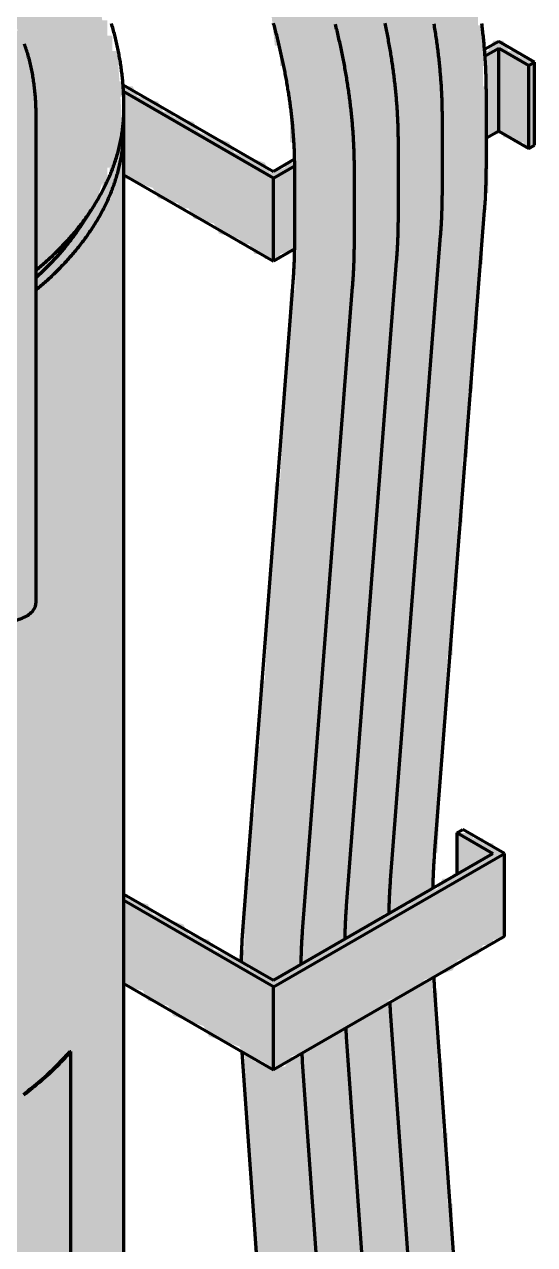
# Model space of a CAD drawing. Header units: millimetres. Extents: x 0 to 420, y 0 to 297.
# Drawn here: x 237.98 to 248.03, y 203.07 to 227.09 of the extents above; entities that cross this region are included whole.
import ezdxf

# ---------------------------------------------------------------- set-up
doc = ezdxf.new("R2010")
doc.units = ezdxf.units.MM
doc.layers.add('01-VISIBLE', color=7, linetype='CONTINUOUS', lineweight=70)
doc.layers.add('13-GRAFICA', color=30, linetype='CONTINUOUS', lineweight=18)

msp = doc.modelspace()

# ---------------------------------------------------------------- hatches: boundary and pattern name
at = {"layer": '13-GRAFICA', "true_color": 0xb21820}
h = msp.add_hatch(color=7, dxfattribs=at)
h.dxf.hatch_style = 1
h.paths.add_polyline_path([(222.2185, 228.7682), (222.2185, 233.9682), (222.1185, 233.9682), (222.1185, 234.6682), (222.0185, 234.6682), (222.0185, 234.9682), (221.8185, 235.0682), (221.7185, 235.4682), (221.4185, 235.6682), (221.4185, 235.8682), (221.2185, 235.9682), (221.2185, 236.1682), (220.9185, 236.3682), (220.8185, 236.7682), (220.6185, 236.8682), (220.6185, 237.0682), (220.5185, 237.0682), (220.5185, 237.2682), (220.4185, 237.2682), (220.4185, 237.6682), (220.3185, 237.6682), (220.3185, 237.9682), (220.4185, 237.9682), (220.5185, 238.3682), (220.6185, 238.3682), (220.8185, 238.6682), (221.2185, 238.6682), (221.2185, 238.7682), (222.0185, 238.6682), (222.0185, 238.5682), (222.2185, 238.5682), (222.2185, 238.4682), (222.5185, 238.4682), (222.5185, 238.3682), (222.7185, 238.3682), (222.7185, 238.2682), (222.9185, 238.2682), (222.9185, 238.1682), (223.1185, 238.1682), (223.1185, 238.0682), (223.7185, 237.8682), (223.8185, 237.6682), (224.2185, 237.5682), (224.3185, 237.3682), (224.9185, 237.1682), (225.0185, 236.9682), (225.6185, 236.7682), (225.7185, 236.5682), (226.1185, 236.4682), (226.2185, 236.2682), (226.8185, 236.0682), (226.9185, 235.8682), (227.1185, 235.8682), (227.1185, 235.7682), (227.5185, 235.6682), (227.6185, 235.4682), (228.2185, 235.2682), (228.3185, 235.0682), (228.7185, 234.9682), (228.8185, 234.7682), (229.4185, 234.5682), (229.5185, 234.3682), (229.7185, 234.3682), (229.7185, 234.2682), (230.1185, 234.1682), (230.2185, 233.9682), (230.8185, 233.7682), (230.9185, 233.5682), (231.3185, 233.4682), (231.4185, 233.2682), (231.6185, 233.2682), (231.7185, 233.0682), (232.1185, 232.9682), (232.3185, 232.6682), (232.5185, 232.6682), (232.6185, 232.4682), (232.8185, 232.4682), (233.0185, 232.1682), (233.2185, 232.1682), (233.4185, 231.8682), (233.6185, 231.8682), (234.0185, 231.3682), (234.2185, 231.3682), (234.8185, 230.6682), (235.0185, 230.6682), (235.0185, 230.5682), (235.8185, 229.8682), (235.8185, 229.6682), (236.4185, 229.1682), (236.4185, 228.9682), (236.8185, 228.6682), (236.8185, 228.4682), (237.0185, 228.3682), (237.0185, 228.1682), (237.2185, 228.0682), (237.2185, 227.8682), (237.3185, 227.8682), (237.3185, 227.7682), (237.5185, 227.6682), (237.5185, 227.4682), (237.7185, 227.3682), (237.7185, 227.1682), (237.8185, 227.1682), (237.8185, 226.9682), (237.9185, 226.9682), (237.9185, 226.7682), (238.0185, 226.7682), (238.1185, 225.7682), (238.2185, 225.7682), (238.2185, 215.5682), (237.9185, 215.3682), (237.9185, 213.1682), (237.5185, 213.0682), (237.4185, 212.8682), (237.0185, 212.7682), (237.0185, 212.6682), (236.7185, 212.5682), (236.7185, 212.4682), (236.4185, 212.4682), (236.4185, 215.0682), (236.6185, 215.1682), (236.6185, 215.3682), (236.7185, 215.3682), (236.8185, 215.6682), (236.9185, 215.6682), (236.9185, 225.9682), (236.8185, 225.9682), (236.8185, 226.2682), (236.7185, 226.2682), (236.5185, 226.8682), (236.4185, 226.8682), (236.3185, 227.1682), (236.0185, 227.3682), (236.0185, 227.5682), (235.9185, 227.5682), (235.8185, 227.8682), (235.5185, 228.0682), (235.5185, 228.2682), (235.1185, 228.5682), (235.1185, 228.7682), (235.0185, 228.7682), (233.9185, 229.9682), (233.7185, 229.9682), (233.2185, 230.5682), (233.0185, 230.5682), (232.7185, 230.9682), (232.5185, 230.9682), (232.3185, 231.2682), (232.1185, 231.2682), (231.9185, 231.5682), (231.7185, 231.5682), (231.6185, 231.7682), (231.4185, 231.7682), (231.4185, 231.8682), (231.1185, 231.9682), (231.0185, 232.1682), (230.8185, 232.1682), (230.8185, 232.2682), (230.6185, 232.2682), (230.5185, 232.4682), (230.1185, 232.5682), (230.0185, 232.7682), (229.4185, 232.9682), (229.3185, 233.1682), (228.7185, 233.3682), (228.6185, 233.5682), (228.4185, 233.5682), (228.4185, 233.6682), (228.2185, 233.6682), (228.1185, 233.8682), (227.5185, 234.0682), (227.4185, 234.2682), (226.8185, 234.4682), (226.7185, 234.6682), (226.1185, 234.8682), (226.0185, 235.0682), (225.8185, 235.0682), (225.8185, 235.1682), (225.6185, 235.1682), (225.5185, 235.3682), (224.9185, 235.5682), (224.8185, 235.7682), (224.2185, 235.9682), (224.1185, 236.1682), (223.5185, 236.3682), (223.4185, 236.5682), (223.0185, 236.6682), (222.9185, 236.8682), (222.7185, 236.8682), (222.7185, 236.9682), (222.5185, 236.9682), (222.5185, 237.0682), (221.9185, 237.2682), (221.9185, 237.1682), (222.1185, 237.0682), (222.1185, 236.8682), (222.4185, 236.6682), (222.4185, 236.4682), (222.6185, 236.3682), (222.6185, 236.1682), (222.9185, 235.9682), (222.9185, 235.7682), (223.0185, 235.7682), (223.0185, 235.5682), (223.1185, 235.5682), (223.1185, 235.3682), (223.2185, 235.3682), (223.2185, 235.0682), (223.3185, 235.0682), (223.3185, 234.6682), (223.4185, 234.6682), (223.4185, 229.7682), (223.3185, 229.7682), (222.7185, 229.0682), (222.5185, 229.0682), (222.3185, 228.7682)])
at = {"layer": '13-GRAFICA', "true_color": 0x202020}
h = msp.add_hatch(color=7, dxfattribs=at)
h.dxf.hatch_style = 1
h.paths.add_polyline_path([(232.1185, 232.9682), (231.9185, 232.9682), (231.9185, 233.0682), (231.6185, 233.1682), (231.6185, 233.2682), (231.7185, 233.2682), (231.7185, 233.5682), (231.6185, 233.5682), (231.6185, 233.7682), (231.5185, 233.7682), (231.5185, 233.9682), (231.4185, 233.9682), (231.4185, 234.8682), (231.3185, 234.8682), (231.3185, 234.9682), (231.5185, 234.9682), (231.7185, 235.2682), (231.9185, 235.2682), (231.9185, 234.0682), (232.0185, 234.0682), (232.2185, 234.9682), (232.5185, 235.1682), (232.5185, 235.3682), (232.8185, 235.5682), (232.8185, 235.7682), (232.9185, 235.7682), (233.2185, 236.1682), (233.8185, 236.3682), (233.9185, 236.5682), (234.3185, 236.6682), (234.4185, 236.8682), (235.0185, 237.0682), (235.1185, 237.2682), (235.3185, 237.2682), (235.3185, 237.3682), (235.5185, 237.3682), (235.5185, 237.4682), (235.7185, 237.4682), (235.7185, 237.5682), (235.8185, 237.5682), (235.8185, 237.4682), (236.1185, 237.4682), (236.1185, 237.5682), (236.4185, 237.7682), (236.4185, 237.9682), (236.7185, 238.0682), (236.7185, 238.1682), (238.4185, 238.2682), (238.4185, 238.1682), (238.8185, 238.1682), (238.8185, 238.0682), (239.3185, 238.0682), (239.3185, 237.9682), (239.5185, 237.9682), (239.5185, 237.8682), (239.7185, 237.8682), (239.7185, 237.7682), (239.9185, 237.7682), (239.9185, 237.6682), (240.1185, 237.6682), (240.1185, 237.5682), (240.3185, 237.5682), (240.3185, 237.4682), (240.9185, 237.2682), (240.9185, 237.1682), (241.2185, 237.0682), (241.5185, 236.6682), (241.7185, 236.6682), (242.1185, 236.1682), (242.3185, 236.1682), (242.3185, 236.0682), (243.2185, 235.2682), (243.2185, 235.0682), (243.8185, 234.5682), (243.8185, 234.3682), (244.1185, 234.1682), (244.1185, 233.9682), (244.3185, 233.8682), (244.3185, 233.6682), (244.5185, 233.5682), (244.5185, 233.3682), (244.6185, 233.3682), (244.7185, 233.0682), (244.9185, 232.9682), (244.9185, 232.7682), (245.0185, 232.7682), (245.2185, 232.1682), (245.4185, 232.0682), (245.4185, 231.8682), (245.5185, 231.8682), (245.5185, 231.6682), (245.6185, 231.6682), (245.6185, 231.4682), (245.7185, 231.4682), (245.7185, 231.2682), (245.8185, 231.2682), (245.8185, 230.9682), (245.9185, 230.9682), (246.0185, 230.4682), (246.1185, 230.4682), (246.1185, 230.2682), (246.2185, 230.2682), (246.3185, 229.6682), (246.4185, 229.6682), (246.4185, 229.4682), (246.5185, 229.4682), (246.6185, 228.6682), (246.7185, 228.6682), (246.7185, 228.1682), (246.8185, 228.1682), (246.8185, 227.7682), (246.9185, 227.7682), (246.9185, 227.0682), (247.0185, 227.0682), (247.0185, 225.8682), (247.1185, 225.8682), (247.1185, 223.7682), (247.0185, 223.7682), (247.0185, 222.3682), (246.9185, 222.3682), (246.9185, 221.0682), (246.8185, 221.0682), (246.8185, 219.8682), (246.7185, 219.8682), (246.7185, 218.5682), (246.6185, 218.5682), (246.6185, 217.2682), (246.5185, 217.2682), (246.5185, 215.9682), (246.4185, 215.9682), (246.4185, 214.6682), (246.3185, 214.6682), (246.1185, 210.7682), (246.0185, 210.7682), (246.0185, 210.0682), (245.9185, 210.0682), (245.9185, 209.9682), (245.7185, 209.9682), (245.6185, 209.7682), (245.4185, 209.7682), (245.4185, 209.6682), (245.0185, 209.5682), (244.9185, 209.3682), (244.3185, 209.1682), (244.2185, 208.9682), (243.6185, 208.7682), (243.5185, 208.5682), (243.1185, 208.4682), (243.0185, 208.2682), (242.4185, 208.4682), (242.4185, 208.5682), (242.2185, 208.6682), (242.2185, 208.8682), (242.3185, 208.8682), (242.3185, 210.2682), (242.4185, 210.2682), (242.4185, 211.5682), (242.5185, 211.5682), (242.5185, 212.8682), (242.6185, 212.8682), (242.6185, 214.1682), (242.7185, 214.1682), (242.9185, 218.0682), (243.0185, 218.0682), (243.2185, 221.8682), (243.3185, 221.8682), (243.3185, 224.7682), (243.2185, 224.7682), (243.2185, 225.8682), (243.1185, 225.8682), (243.1185, 226.2682), (243.0185, 226.2682), (243.0185, 226.6682), (242.9185, 226.6682), (242.8185, 227.5682), (242.7185, 227.5682), (242.7185, 227.7682), (242.6185, 227.7682), (242.6185, 228.0682), (242.5185, 228.0682), (242.5185, 228.3682), (242.4185, 228.3682), (242.3185, 228.8682), (242.2185, 228.8682), (242.2185, 229.0682), (242.1185, 229.0682), (242.1185, 229.3682), (242.0185, 229.3682), (242.0185, 229.5682), (241.8185, 229.6682), (241.8185, 229.8682), (241.7185, 229.8682), (241.7185, 230.0682), (241.6185, 230.0682), (241.6185, 230.2682), (241.5185, 230.2682), (241.3185, 230.8682), (241.1185, 230.9682), (241.1185, 231.1682), (240.9185, 231.2682), (240.9185, 231.4682), (240.7185, 231.5682), (240.7185, 231.7682), (240.4185, 231.9682), (240.4185, 232.1682), (240.2185, 232.2682), (240.2185, 232.4682), (239.2185, 233.3682), (239.2185, 233.5682), (238.9185, 233.6682), (238.6185, 234.0682), (238.4185, 234.0682), (238.1185, 234.4682), (237.9185, 234.4682), (237.9185, 234.5682), (237.6185, 234.6682), (237.5185, 234.8682), (237.3185, 234.8682), (237.3185, 234.9682), (237.1185, 234.9682), (237.1185, 235.0682), (236.9185, 235.0682), (236.9185, 235.1682), (236.7185, 235.1682), (236.7185, 235.2682), (236.5185, 235.2682), (236.5185, 235.3682), (235.7185, 235.4682), (235.7185, 235.1682), (235.6185, 235.1682), (235.6185, 234.8682), (235.5185, 234.8682), (235.4185, 233.2682), (235.1185, 233.1682), (235.1185, 233.0682), (234.5185, 233.0682), (234.5185, 232.5682), (234.3185, 232.5682), (234.3185, 232.4682), (234.0185, 232.3682), (234.0185, 232.2682), (233.6185, 232.2682), (233.6185, 232.3682), (232.6185, 232.4682), (232.5185, 232.6682), (232.3185, 232.6682)])
at = {"layer": '13-GRAFICA', "true_color": 0xb21820}
h = msp.add_hatch(color=7, dxfattribs=at)
h.dxf.hatch_style = 1
h.paths.add_polyline_path([(234.7185, 230.7682), (234.2185, 231.3682), (234.0185, 231.3682), (233.6185, 231.8682), (233.4185, 231.8682), (233.2185, 232.1682), (233.0185, 232.1682), (232.8185, 232.4682), (233.8185, 232.2682), (233.8185, 232.1682), (233.9185, 232.1682), (234.0185, 231.9682), (234.2185, 231.9682), (234.4185, 231.6682), (234.6185, 231.6682), (234.7185, 231.4682), (234.9185, 231.4682), (235.1185, 231.1682), (235.3185, 231.1682), (235.5185, 230.8682), (235.7185, 230.8682), (235.7185, 230.7682), (235.8185, 230.7682), (235.9185, 230.5682), (236.1185, 230.5682), (236.3185, 230.2682), (236.5185, 230.2682), (236.5185, 230.1682), (236.8185, 230.0682), (237.0185, 229.7682), (237.2185, 229.7682), (237.4185, 229.4682), (237.6185, 229.4682), (237.8185, 229.1682), (238.0185, 229.1682), (238.2185, 228.8682), (238.4185, 228.8682), (238.4185, 228.7682), (239.4185, 227.8682), (239.5185, 227.1682), (239.6185, 227.1682), (239.6185, 226.8682), (239.7185, 226.8682), (239.7185, 226.5682), (239.8185, 226.5682), (239.9185, 224.9682), (239.8185, 224.9682), (239.8185, 224.5682), (239.7185, 224.5682), (239.7185, 224.2682), (239.6185, 224.2682), (239.6185, 223.9682), (239.5185, 223.9682), (239.3185, 223.3682), (238.9185, 223.0682), (238.9185, 222.8682), (238.6185, 222.6682), (238.6185, 222.4682), (238.5185, 222.4682), (238.3185, 222.1682), (238.2185, 222.1682), (238.2185, 225.7682), (238.1185, 225.7682), (238.0185, 226.7682), (237.9185, 226.7682), (237.7185, 227.3682), (237.5185, 227.4682), (237.5185, 227.6682), (237.2185, 227.8682), (237.2185, 228.0682), (237.1185, 228.0682), (237.0185, 228.3682), (236.8185, 228.4682), (236.8185, 228.6682), (236.7185, 228.6682), (236.7185, 228.7682), (236.4185, 228.9682), (236.4185, 229.1682), (235.8185, 229.6682), (235.8185, 229.8682), (235.7185, 229.8682), (235.0185, 230.6682), (234.8185, 230.6682), (234.8185, 230.7682)])
h = msp.add_hatch(color=7, dxfattribs=at)
h.dxf.hatch_style = 1
h.paths.add_polyline_path([(247.2185, 226.7682), (247.4185, 226.7682), (247.5185, 226.5682), (247.7185, 226.5682), (247.7185, 226.4682), (248.0185, 226.3682), (248.0185, 224.6682), (247.8185, 224.6682), (247.8185, 224.7682), (247.6185, 224.7682), (247.6185, 224.8682), (247.4185, 224.8682), (247.4185, 224.9682), (247.1185, 224.8682), (247.0185, 226.5682), (247.1185, 226.5682)])
h = msp.add_hatch(color=7, dxfattribs=at)
h.dxf.hatch_style = 1
h.paths.add_polyline_path([(239.9185, 225.9682), (239.9185, 225.8682), (240.1185, 225.8682), (240.2185, 225.6682), (240.6185, 225.5682), (240.7185, 225.3682), (240.9185, 225.3682), (240.9185, 225.2682), (241.3185, 225.1682), (241.4185, 224.9682), (242.0185, 224.7682), (242.1185, 224.5682), (242.7185, 224.3682), (242.8185, 224.1682), (243.1185, 224.2682), (243.1185, 224.3682), (243.3185, 224.3682), (243.3185, 222.6682), (243.0185, 222.5682), (243.0185, 222.4682), (242.7185, 222.4682), (242.7185, 222.5682), (242.5185, 222.5682), (242.4185, 222.7682), (242.2185, 222.7682), (242.2185, 222.8682), (241.8185, 222.9682), (241.7185, 223.1682), (241.3185, 223.2682), (241.2185, 223.4682), (241.0185, 223.4682), (241.0185, 223.5682), (240.6185, 223.6682), (240.5185, 223.8682), (239.9185, 224.0682), (239.9185, 225.6682), (239.8185, 225.6682), (239.8185, 225.9682)])
h = msp.add_hatch(color=7, dxfattribs=at)
h.dxf.hatch_style = 1
h.paths.add_polyline_path([(238.9185, 223.0682), (239.3185, 223.3682), (239.3185, 223.5682), (239.4185, 223.5682), (239.4185, 223.7682), (239.5185, 223.7682), (239.5185, 223.9682), (239.6185, 223.9682), (239.7185, 224.5682), (239.8185, 224.5682), (239.8185, 224.9682), (239.9185, 224.9682), (239.9185, 187.7682), (239.8185, 187.7682), (239.8185, 187.4682), (239.7185, 187.4682), (239.5185, 186.5682), (239.2185, 186.3682), (239.1185, 186.7682), (238.9185, 186.8682), (238.9185, 187.0682), (238.9185, 198.0682), (238.9185, 206.8682), (238.9185, 222.8682)])
h = msp.add_hatch(color=7, dxfattribs=at)
h.dxf.hatch_style = 1
h.paths.add_polyline_path([(232.1185, 219.6682), (232.1185, 219.7682), (233.0185, 219.7682), (233.0185, 219.8682), (234.2185, 220.0682), (234.2185, 220.1682), (234.5185, 220.1682), (234.5185, 220.2682), (234.9185, 220.2682), (234.9185, 220.3682), (235.2185, 220.3682), (235.2185, 220.4682), (235.4185, 220.4682), (235.4185, 220.5682), (235.7185, 220.5682), (235.7185, 220.6682), (235.9185, 220.6682), (235.9185, 220.7682), (236.1185, 220.7682), (236.1185, 220.8682), (236.6185, 220.9682), (236.6185, 221.0682), (236.9185, 221.1682), (236.9185, 215.6682), (236.8185, 215.6682), (236.8185, 215.4682), (236.6185, 215.3682), (236.6185, 215.1682), (236.4185, 215.0682), (236.4185, 212.4682), (236.7185, 212.4682), (236.7185, 212.5682), (236.9185, 212.5682), (237.0185, 212.7682), (237.4185, 212.8682), (237.5185, 213.0682), (237.9185, 213.1682), (237.9185, 215.3682), (238.2185, 215.5682), (238.2185, 222.1682), (238.6185, 222.4682), (238.6185, 222.6682), (238.9185, 222.8682), (238.9185, 206.8682), (238.8185, 206.8682), (238.5185, 206.4682), (238.3185, 206.4682), (237.8185, 205.8682), (237.6185, 205.8682), (237.5185, 205.6682), (237.3185, 205.6682), (237.3185, 205.5682), (236.7185, 205.3682), (236.6185, 205.1682), (236.4185, 205.1682), (236.4185, 205.0682), (236.2185, 205.0682), (236.2185, 204.9682), (236.0185, 204.9682), (236.0185, 204.8682), (235.7185, 204.8682), (235.7185, 204.7682), (235.4185, 204.7682), (235.4185, 204.6682), (235.1185, 204.6682), (235.1185, 204.5682), (234.8185, 204.5682), (234.8185, 204.4682), (234.5185, 204.4682), (234.5185, 204.3682), (234.2185, 204.3682), (234.2185, 204.2682), (233.9185, 204.2682), (233.9185, 204.1682), (232.6185, 204.0682), (232.6185, 203.9682), (232.0185, 203.9682), (232.0185, 203.8682), (231.2185, 203.8682), (231.2185, 219.6322)])
h = msp.add_hatch(color=7, dxfattribs=at)
h.dxf.hatch_style = 1
h.paths.add_polyline_path([(240.0185, 209.8682), (240.4185, 209.7682), (240.5185, 209.5682), (241.1185, 209.3682), (241.2185, 209.1682), (241.6185, 209.0682), (241.7185, 208.8682), (242.3185, 208.6682), (242.4185, 208.4682), (243.0185, 208.2682), (243.1185, 208.4682), (243.5185, 208.5682), (243.6185, 208.7682), (244.2185, 208.9682), (244.3185, 209.1682), (244.9185, 209.3682), (245.0185, 209.5682), (245.2185, 209.5682), (245.2185, 209.6682), (245.6185, 209.7682), (245.7185, 209.9682), (246.1185, 210.0682), (246.2185, 210.2682), (246.4185, 210.2682), (246.4185, 210.3682), (246.5185, 210.3682), (246.5185, 211.1682), (246.8185, 211.1682), (246.8185, 211.0682), (247.0185, 211.0682), (247.0185, 210.9682), (247.2185, 210.9682), (247.2185, 210.8682), (247.4185, 210.7682), (247.4185, 209.0682), (247.2185, 209.0682), (247.2185, 208.9682), (247.0185, 208.9682), (246.9185, 208.7682), (246.5185, 208.6682), (246.4185, 208.4682), (245.8185, 208.2682), (245.7185, 208.0682), (245.1185, 207.8682), (245.0185, 207.6682), (244.4185, 207.4682), (244.3185, 207.2682), (243.9185, 207.1682), (243.8185, 206.9682), (243.2185, 206.7682), (243.2185, 206.6682), (242.9185, 206.5682), (242.9185, 206.4682), (242.8185, 206.4682), (242.7185, 206.6682), (242.3185, 206.7682), (242.2185, 206.9682), (241.6185, 207.1682), (241.5185, 207.3682), (240.9185, 207.5682), (240.8185, 207.7682), (240.4185, 207.8682), (240.3185, 208.0682), (239.9185, 208.1682), (239.9185, 209.9682), (240.0185, 209.9682)])
at = {"layer": '13-GRAFICA', "true_color": 0x202020}
h = msp.add_hatch(color=7, dxfattribs=at)
h.dxf.hatch_style = 1
h.paths.add_polyline_path([(239.9185, 190.9682), (240.0185, 190.9682), (240.1185, 190.7682), (240.7185, 190.5682), (240.8185, 190.3682), (241.4185, 190.1682), (241.5185, 189.9682), (241.9185, 189.8682), (242.0185, 189.6682), (242.3185, 189.6682), (242.3185, 189.5682), (242.5185, 189.5682), (242.5185, 189.4682), (242.7185, 189.4682), (242.7185, 189.3682), (242.9185, 189.3682), (242.9185, 189.2682), (243.2185, 189.2682), (243.2185, 190.0682), (243.3185, 190.0682), (243.3185, 192.9682), (243.2185, 192.9682), (243.2185, 194.3682), (243.1185, 194.3682), (243.1185, 195.7682), (243.0185, 195.7682), (243.0185, 197.1682), (242.9185, 197.1682), (242.9185, 198.5682), (242.8185, 198.5682), (242.8185, 199.9682), (242.7185, 199.9682), (242.7185, 201.3682), (242.6185, 201.3682), (242.6185, 202.7682), (242.5185, 202.7682), (242.3185, 206.7682), (242.5185, 206.7682), (242.5185, 206.6682), (242.7185, 206.6682), (242.7185, 206.5682), (242.9185, 206.4682), (242.9185, 206.5682), (243.1185, 206.5682), (243.2185, 206.7682), (243.4185, 206.7682), (243.4185, 206.8682), (243.8185, 206.9682), (243.9185, 207.1682), (244.3185, 207.2682), (244.4185, 207.4682), (245.0185, 207.6682), (245.1185, 207.8682), (245.3185, 207.8682), (245.3185, 207.9682), (245.7185, 208.0682), (245.8185, 208.2682), (246.0185, 208.2682), (246.0185, 208.0682), (246.1185, 208.0682), (246.1185, 206.6682), (246.2185, 206.6682), (246.2185, 205.2682), (246.3185, 205.2682), (246.3185, 203.8682), (246.4185, 203.8682), (246.4185, 202.4682), (246.5185, 202.4682), (246.5185, 201.0682), (246.6185, 201.0682), (246.6185, 199.6682), (246.7185, 199.6682), (246.7185, 198.2682), (246.8185, 198.2682), (246.8185, 196.8682), (246.9185, 196.8682), (246.9185, 195.4682), (247.0185, 195.4682), (247.0185, 193.9682), (247.1185, 193.9682), (247.0185, 190.7682), (246.9185, 190.7682), (246.9185, 190.4682), (246.8185, 190.4682), (246.6185, 189.5682), (246.3185, 189.3682), (246.3185, 189.1682), (246.0185, 188.9682), (245.9185, 188.6682), (245.7185, 188.6682), (245.6185, 188.4682), (245.0185, 188.2682), (244.9185, 188.0682), (244.5185, 187.9682), (244.4185, 187.7682), (243.8185, 187.5682), (243.7185, 187.3682), (243.1185, 187.1682), (243.0185, 186.9682), (242.6185, 186.8682), (242.5185, 186.6682), (241.5185, 186.5682), (241.5185, 186.4682), (240.9185, 186.4682), (240.9185, 186.5682), (239.9185, 186.6682)])
at = {"layer": '13-GRAFICA', "true_color": 0xffffff}
h = msp.add_hatch(color=7, dxfattribs=at)
h.dxf.hatch_style = 1
h.paths.add_polyline_path([(226.4185, 195.4682), (226.4185, 195.5682), (226.1185, 195.5682), (226.1185, 195.6682), (225.7185, 195.6682), (225.7185, 195.7682), (225.0185, 195.8682), (225.0185, 195.9682), (224.8185, 195.9682), (224.8185, 196.0682), (224.6185, 196.0682), (224.6185, 196.1682), (224.3185, 196.1682), (224.3185, 196.2682), (224.1185, 196.2682), (224.1185, 196.3682), (223.9185, 196.3682), (223.9185, 196.4682), (223.7185, 196.4682), (223.7185, 196.5682), (223.1185, 196.7682), (223.1185, 196.8682), (222.8185, 196.9682), (222.6185, 197.2682), (222.4185, 197.2682), (222.2185, 197.5682), (222.0185, 197.5682), (222.0185, 197.6682), (221.6185, 197.9682), (221.6185, 198.1682), (221.4185, 198.2682), (221.4185, 206.9682), (221.8185, 206.6682), (221.8185, 206.4682), (222.0185, 206.4682), (222.2185, 206.1682), (222.4185, 206.1682), (222.6185, 205.8682), (222.8185, 205.8682), (222.8185, 205.7682), (222.9185, 205.7682), (223.0185, 205.5682), (223.2185, 205.5682), (223.3185, 205.3682), (223.6185, 205.3682), (223.6185, 205.2682), (223.8185, 205.2682), (223.8185, 205.1682), (224.0185, 205.1682), (224.0185, 205.0682), (224.2185, 205.0682), (224.2185, 204.9682), (224.4185, 204.9682), (224.4185, 204.8682), (224.7185, 204.8682), (224.7185, 204.7682), (224.9185, 204.7682), (224.9185, 204.6682), (225.1185, 204.6682), (225.1185, 204.5682), (225.9185, 204.4682), (225.9185, 204.3682), (226.6185, 204.2682), (226.6185, 204.1682), (227.0185, 204.1682), (227.0185, 204.0682), (228.5185, 203.9682), (228.5185, 203.8682), (229.4185, 203.8682), (229.4185, 203.7682), (229.6185, 203.7682), (229.6185, 203.8682), (232.0185, 203.8682), (232.0185, 203.9682), (232.6185, 203.9682), (232.6185, 204.0682), (233.9185, 204.1682), (233.9185, 204.2682), (234.2185, 204.2682), (234.2185, 204.3682), (234.5185, 204.3682), (234.5185, 204.4682), (234.8185, 204.4682), (234.8185, 204.5682), (235.1185, 204.5682), (235.1185, 204.6682), (235.4185, 204.6682), (235.4185, 204.7682), (235.7185, 204.7682), (235.7185, 204.8682), (236.0185, 204.8682), (236.0185, 204.9682), (236.6185, 205.1682), (236.7185, 205.3682), (236.9185, 205.3682), (236.9185, 205.4682), (237.5185, 205.6682), (237.6185, 205.8682), (237.8185, 205.8682), (238.3185, 206.4682), (238.5185, 206.4682), (238.5185, 206.5682), (238.9185, 206.8682), (238.9185, 198.0682), (238.8185, 198.0682), (238.8185, 197.9682), (238.6185, 197.9682), (238.6185, 197.8682), (238.5185, 197.8682), (238.1185, 197.3682), (237.9185, 197.3682), (237.6185, 196.9682), (237.4185, 196.9682), (237.4185, 196.8682), (237.2185, 196.8682), (237.2185, 196.7682), (236.6185, 196.5682), (236.5185, 196.3682), (236.3185, 196.3682), (236.3185, 196.2682), (236.1185, 196.2682), (236.1185, 196.1682), (235.9185, 196.1682), (235.9185, 196.0682), (235.6185, 196.0682), (235.6185, 195.9682), (234.7185, 195.7682), (234.7185, 195.6682), (234.0185, 195.5682), (234.0185, 195.4682), (232.9185, 195.3682), (232.9185, 195.2682), (232.3185, 195.2682), (232.3185, 195.1682), (231.6185, 195.1682), (231.6185, 195.0682), (229.0185, 195.0682), (229.0185, 195.1682), (227.2185, 195.2682), (227.2185, 195.3682), (226.8185, 195.3682), (226.8185, 195.4682)])

# ---------------------------------------------------------------- linework, layer by layer
at = {"layer": '01-VISIBLE'}
for p, q in [((247.3259, 226.7536), (247.0476, 226.5929)), ((247.0572, 226.4678), (247.3259, 226.6229)), ((248.033, 226.3453), (247.3259, 226.7536)), ((247.3259, 226.6229), (247.9198, 226.28)), ((247.3259, 224.9899), (247.3259, 226.6229)), ((247.9198, 226.28), (248.033, 226.3453)), ((248.033, 224.7123), (248.033, 226.3453)), ((247.9198, 224.647), (247.9198, 226.28)), ((239.9282, 225.9011), (242.8888, 224.1918)), ((242.8888, 224.0612), (239.9374, 225.7652)), ((247.0825, 224.3249), (247.0825, 225.7656)), ((238.2099, 225.2766), (238.2099, 215.6982)), ((246.2163, 223.8248), (246.2163, 225.2655)), ((239.9462, 188.319), (239.9462, 225.0614)), ((247.3259, 224.9899), (247.0825, 224.8494)), ((247.3259, 224.9899), (247.9198, 224.647)), ((245.3501, 223.3247), (245.3501, 224.7654)), ((247.9198, 224.647), (248.033, 224.7123)), ((243.3072, 224.4334), (242.8888, 224.1918)), ((239.9462, 224.1271), (242.8888, 222.4282)), ((242.8888, 224.0612), (243.3088, 224.3037)), ((243.3089, 222.8246), (243.3089, 224.2653)), ((244.4839, 222.8246), (244.4839, 224.2653)), ((242.8888, 222.4282), (242.8888, 224.0612)), ((239.0943, 223.1197), (239.3165, 223.459)), ((246.0631, 210.74), (247.0484, 223.4252)), ((245.1969, 210.2399), (246.1822, 222.9251)), ((243.3078, 222.6701), (242.8888, 222.4282)), ((244.3307, 209.7398), (245.316, 222.425)), ((242.293, 209.3307), (243.2783, 222.0159)), ((243.4645, 209.2397), (244.4498, 221.9249)), ((246.5056, 211.1748), (246.6188, 211.2401)), ((246.5056, 211.1748), (247.2127, 210.7666)), ((246.5056, 210.3583), (246.5056, 211.1748)), ((247.439, 210.7666), (246.6188, 211.2401)), ((242.8888, 208.1395), (247.439, 210.7666)), ((242.8888, 208.2701), (247.2127, 210.7666)), ((247.439, 209.1336), (247.439, 210.7666)), ((239.9462, 209.969), (242.8888, 208.2701)), ((242.8888, 208.1395), (239.9462, 209.8384)), ((247.439, 209.1336), (242.8888, 206.5065)), ((239.9462, 208.2054), (242.8888, 206.5065)), ((242.8888, 206.5065), (242.8888, 208.1395)), ((247.0487, 194.3367), (246.0634, 208.1597)), ((246.1825, 193.8366), (245.1972, 207.6596)), ((245.3162, 193.3365), (244.331, 207.1595)), ((238.8835, 206.8702), (238.8969, 206.8663)), ((238.8969, 198.1291), (238.8969, 206.8663)), ((244.45, 192.8364), (243.4648, 206.6594)), ((243.278, 192.7528), (242.2927, 206.5758))]:
    msp.add_line(p, q, dxfattribs=at)
for points in [[(239.9462, 225.4492), (239.9461, 225.4793), (239.9459, 225.5094), (239.9455, 225.5394), (239.9449, 225.5695), (239.9442, 225.5996), (239.9433, 225.6296), (239.9423, 225.6597), (239.9411, 225.6897), (239.9398, 225.7198), (239.9382, 225.7498), (239.9366, 225.7798), (239.9347, 225.8098), (239.9327, 225.8398), (239.9306, 225.8698), (239.9283, 225.8998), (239.9258, 225.9298), (239.9231, 225.9597), (239.9204, 225.9897), (239.9174, 226.0196), (239.9143, 226.0495), (239.911, 226.0794), (239.9076, 226.1093), (239.904, 226.1391), (239.9003, 226.169), (239.8964, 226.1988), (239.8923, 226.2286), (239.8881, 226.2584), (239.8837, 226.2881), (239.8792, 226.3178), (239.8745, 226.3475), (239.8697, 226.3772), (239.8647, 226.4069), (239.8595, 226.4365), (239.8542, 226.4661), (239.8487, 226.4957), (239.8431, 226.5252), (239.8374, 226.5547), (239.8314, 226.5842), (239.8254, 226.6137), (239.8191, 226.6431), (239.8128, 226.6725), (239.8062, 226.7018), (239.7996, 226.7311), (239.7927, 226.7604), (239.7857, 226.7897), (239.7786, 226.8189), (239.7713, 226.8481), (239.7639, 226.8772), (239.7563, 226.9063), (239.7486, 226.9354), (239.7407, 226.9644), (239.7327, 226.9934), (239.7245, 227.0223), (239.7162, 227.0512), (239.7077, 227.0801), (239.6991, 227.1089)], [(243.3089, 224.2653), (243.3089, 224.2954), (243.3087, 224.3254), (243.3084, 224.3555), (243.308, 224.3855), (243.3075, 224.4155), (243.3069, 224.4456), (243.3062, 224.4756), (243.3054, 224.5057), (243.3045, 224.5357), (243.3035, 224.5657), (243.3024, 224.5958), (243.3012, 224.6258), (243.2998, 224.6558), (243.2984, 224.6858), (243.2969, 224.7159), (243.2953, 224.7459), (243.2936, 224.7759), (243.2917, 224.8059), (243.2898, 224.8358), (243.2878, 224.8658), (243.2857, 224.8958), (243.2835, 224.9258), (243.2812, 224.9557), (243.2788, 224.9857), (243.2763, 225.0156), (243.2737, 225.0456), (243.2711, 225.0755), (243.2683, 225.1054), (243.2655, 225.1354), (243.2625, 225.1653), (243.2595, 225.1952), (243.2564, 225.2251), (243.2532, 225.2549), (243.2499, 225.2848), (243.2465, 225.3147), (243.243, 225.3445), (243.2394, 225.3743), (243.2358, 225.4042), (243.2321, 225.434), (243.2282, 225.4638), (243.2243, 225.4936), (243.2204, 225.5234), (243.2163, 225.5532), (243.2121, 225.5829), (243.2079, 225.6127), (243.2036, 225.6424), (243.1992, 225.6721), (243.1947, 225.7019), (243.1902, 225.7316), (243.1855, 225.7613), (243.1808, 225.7909), (243.176, 225.8206), (243.1711, 225.8502), (243.1662, 225.8799), (243.1611, 225.9095), (243.156, 225.9391), (243.1508, 225.9687), (243.1456, 225.9983), (243.1402, 226.0279), (243.1348, 226.0574), (243.1293, 226.087), (243.1237, 226.1165), (243.1181, 226.146), (243.1124, 226.1755), (243.1066, 226.205), (243.1007, 226.2345), (243.0948, 226.2639), (243.0887, 226.2934), (243.0827, 226.3228), (243.0765, 226.3522), (243.0703, 226.3816), (243.0639, 226.411), (243.0576, 226.4404), (243.0511, 226.4697), (243.0446, 226.4991), (243.038, 226.5284), (243.0314, 226.5577), (243.0246, 226.587), (243.0178, 226.6162), (243.0109, 226.6455), (243.004, 226.6747), (242.997, 226.704), (242.9899, 226.7332), (242.9828, 226.7624), (242.9756, 226.7915), (242.9683, 226.8207), (242.9609, 226.8498), (242.9535, 226.8789), (242.946, 226.908), (242.9385, 226.9371), (242.9309, 226.9662), (242.9232, 226.9953), (242.9154, 227.0243), (242.9076, 227.0533), (242.8997, 227.0823), (242.8918, 227.1113)], [(244.4839, 224.2653), (244.4839, 224.2982), (244.4837, 224.331), (244.4834, 224.3639), (244.483, 224.3968), (244.4825, 224.4296), (244.4818, 224.4625), (244.4811, 224.4954), (244.4803, 224.5282), (244.4793, 224.5611), (244.4782, 224.5939), (244.4771, 224.6268), (244.4758, 224.6596), (244.4744, 224.6925), (244.4729, 224.7253), (244.4713, 224.7581), (244.4696, 224.791), (244.4677, 224.8238), (244.4658, 224.8566), (244.4638, 224.8894), (244.4617, 224.9222), (244.4594, 224.955), (244.4571, 224.9878), (244.4547, 225.0206), (244.4521, 225.0533), (244.4495, 225.0861), (244.4468, 225.1189), (244.444, 225.1516), (244.441, 225.1844), (244.438, 225.2171), (244.4349, 225.2498), (244.4316, 225.2825), (244.4283, 225.3152), (244.4249, 225.3479), (244.4214, 225.3806), (244.4178, 225.4133), (244.4141, 225.4459), (244.4103, 225.4786), (244.4064, 225.5112), (244.4025, 225.5438), (244.3984, 225.5765), (244.3942, 225.6091), (244.39, 225.6417), (244.3856, 225.6742), (244.3812, 225.7068), (244.3767, 225.7394), (244.3721, 225.7719), (244.3674, 225.8045), (244.3626, 225.837), (244.3577, 225.8695), (244.3528, 225.902), (244.3477, 225.9345), (244.3426, 225.9669), (244.3374, 225.9994), (244.3321, 226.0318), (244.3267, 226.0642), (244.3212, 226.0966), (244.3156, 226.129), (244.31, 226.1614), (244.3042, 226.1938), (244.2984, 226.2261), (244.2925, 226.2585), (244.2866, 226.2908), (244.2805, 226.3231), (244.2743, 226.3554), (244.2681, 226.3877), (244.2618, 226.4199), (244.2554, 226.4522), (244.249, 226.4844), (244.2424, 226.5166), (244.2358, 226.5488), (244.2291, 226.581), (244.2223, 226.6131), (244.2154, 226.6453), (244.2085, 226.6774), (244.2015, 226.7095), (244.1944, 226.7416), (244.1872, 226.7737), (244.1799, 226.8058), (244.1726, 226.8378), (244.1652, 226.8698), (244.1577, 226.9018), (244.1502, 226.9338), (244.1425, 226.9658), (244.1348, 226.9978), (244.127, 227.0297), (244.1192, 227.0616), (244.1112, 227.0935)], [(245.3501, 224.7654), (245.3501, 224.7983), (245.3499, 224.8311), (245.3496, 224.864), (245.3492, 224.8969), (245.3487, 224.9297), (245.3481, 224.9626), (245.3473, 224.9955), (245.3465, 225.0283), (245.3455, 225.0612), (245.3444, 225.094), (245.3433, 225.1269), (245.342, 225.1597), (245.3406, 225.1926), (245.3391, 225.2254), (245.3375, 225.2582), (245.3358, 225.2911), (245.334, 225.3239), (245.332, 225.3567), (245.33, 225.3895), (245.3279, 225.4223), (245.3256, 225.4551), (245.3233, 225.4879), (245.3209, 225.5207), (245.3184, 225.5534), (245.3157, 225.5862), (245.313, 225.619), (245.3102, 225.6517), (245.3072, 225.6845), (245.3042, 225.7172), (245.3011, 225.7499), (245.2979, 225.7826), (245.2945, 225.8153), (245.2911, 225.848), (245.2876, 225.8807), (245.284, 225.9134), (245.2803, 225.946), (245.2765, 225.9787), (245.2726, 226.0113), (245.2687, 226.0439), (245.2646, 226.0766), (245.2604, 226.1092), (245.2562, 226.1418), (245.2519, 226.1743), (245.2474, 226.2069), (245.2429, 226.2395), (245.2383, 226.272), (245.2336, 226.3046), (245.2288, 226.3371), (245.2239, 226.3696), (245.219, 226.4021), (245.2139, 226.4346), (245.2088, 226.467), (245.2036, 226.4995), (245.1983, 226.5319), (245.1929, 226.5643), (245.1874, 226.5967), (245.1818, 226.6291), (245.1762, 226.6615), (245.1704, 226.6939), (245.1646, 226.7262), (245.1587, 226.7586), (245.1528, 226.7909), (245.1467, 226.8232), (245.1406, 226.8555), (245.1343, 226.8878), (245.128, 226.92), (245.1216, 226.9523), (245.1152, 226.9845), (245.1086, 227.0167), (245.102, 227.0489), (245.0953, 227.0811), (245.0885, 227.1133)], [(246.2163, 225.2655), (246.2163, 225.2984), (246.2161, 225.3313), (246.2158, 225.3641), (246.2154, 225.397), (246.2149, 225.4299), (246.2143, 225.4627), (246.2135, 225.4956), (246.2127, 225.5284), (246.2117, 225.5613), (246.2106, 225.5941), (246.2095, 225.627), (246.2082, 225.6598), (246.2068, 225.6927), (246.2053, 225.7255), (246.2037, 225.7583), (246.202, 225.7912), (246.2002, 225.824), (246.1982, 225.8568), (246.1962, 225.8896), (246.1941, 225.9224), (246.1919, 225.9552), (246.1895, 225.988), (246.1871, 226.0208), (246.1846, 226.0536), (246.1819, 226.0863), (246.1792, 226.1191), (246.1764, 226.1518), (246.1734, 226.1846), (246.1704, 226.2173), (246.1673, 226.25), (246.1641, 226.2827), (246.1607, 226.3154), (246.1573, 226.3481), (246.1538, 226.3808), (246.1502, 226.4135), (246.1465, 226.4461), (246.1427, 226.4788), (246.1389, 226.5114), (246.1349, 226.5441), (246.1308, 226.5767), (246.1267, 226.6093), (246.1224, 226.6419), (246.1181, 226.6745), (246.1136, 226.707), (246.1091, 226.7396), (246.1045, 226.7721), (246.0998, 226.8047), (246.095, 226.8372), (246.0901, 226.8697), (246.0852, 226.9022), (246.0801, 226.9347), (246.075, 226.9671), (246.0698, 226.9996), (246.0645, 227.032), (246.0591, 227.0644), (246.0536, 227.0969)], [(247.0825, 225.7656), (247.0825, 225.7985), (247.0823, 225.8314), (247.082, 225.8642), (247.0816, 225.8971), (247.0811, 225.93), (247.0805, 225.9628), (247.0797, 225.9957), (247.0789, 226.0285), (247.0779, 226.0614), (247.0769, 226.0943), (247.0757, 226.1271), (247.0744, 226.1599), (247.073, 226.1928), (247.0715, 226.2256), (247.0699, 226.2585), (247.0682, 226.2913), (247.0664, 226.3241), (247.0644, 226.3569), (247.0624, 226.3897), (247.0603, 226.4225), (247.0581, 226.4553), (247.0557, 226.4881), (247.0533, 226.5209), (247.0508, 226.5537), (247.0481, 226.5864), (247.0454, 226.6192), (247.0426, 226.6519), (247.0396, 226.6847), (247.0366, 226.7174), (247.0335, 226.7501), (247.0303, 226.7828), (247.027, 226.8155), (247.0235, 226.8482), (247.02, 226.8809), (247.0164, 226.9136), (247.0127, 226.9462), (247.0089, 226.9789), (247.0051, 227.0115), (247.0011, 227.0442), (246.997, 227.0768), (246.9929, 227.1094)], [(237.98, 226.7089), (237.9901, 226.6803), (238, 226.6516), (238.0097, 226.6228), (238.019, 226.5939), (238.0282, 226.5649), (238.0371, 226.5359), (238.0457, 226.5067), (238.0541, 226.4776), (238.0623, 226.4483), (238.0702, 226.419), (238.0778, 226.3896), (238.0853, 226.3601), (238.0925, 226.3306), (238.0994, 226.3011), (238.1061, 226.2714), (238.1126, 226.2418), (238.1189, 226.2121), (238.1249, 226.1823), (238.1308, 226.1525), (238.1363, 226.1226), (238.1417, 226.0927), (238.1469, 226.0628), (238.1518, 226.0328), (238.1565, 226.0028), (238.161, 225.9728), (238.1653, 225.9427), (238.1694, 225.9126), (238.1733, 225.8825), (238.1769, 225.8524), (238.1804, 225.8222), (238.1837, 225.792), (238.1867, 225.7618), (238.1896, 225.7315), (238.1923, 225.7013), (238.1947, 225.671), (238.197, 225.6407), (238.1991, 225.6104), (238.201, 225.5801), (238.2027, 225.5498), (238.2042, 225.5194), (238.2056, 225.4891), (238.2067, 225.4588), (238.2077, 225.4284), (238.2085, 225.398), (238.2091, 225.3677), (238.2095, 225.3373), (238.2098, 225.3069), (238.2099, 225.2766)], [(239.3165, 223.459), (239.333, 223.4844), (239.3493, 223.5098), (239.3654, 223.5354), (239.3814, 223.5611), (239.3972, 223.5869), (239.4128, 223.6128), (239.4282, 223.6389), (239.4435, 223.665), (239.4585, 223.6912), (239.4734, 223.7176), (239.4881, 223.744), (239.5026, 223.7706), (239.5169, 223.7972), (239.531, 223.824), (239.5449, 223.8508), (239.5586, 223.8778), (239.5721, 223.9049), (239.5854, 223.932), (239.5985, 223.9593), (239.6114, 223.9867), (239.6241, 224.0141), (239.6365, 224.0417), (239.6488, 224.0694), (239.6608, 224.0971), (239.6726, 224.125), (239.6842, 224.1529), (239.6955, 224.181), (239.7067, 224.2091), (239.7176, 224.2373), (239.7282, 224.2656), (239.7387, 224.294), (239.7489, 224.3225), (239.7589, 224.351), (239.7686, 224.3797), (239.7781, 224.4084), (239.7873, 224.4372), (239.7964, 224.4661), (239.8051, 224.495), (239.8136, 224.524), (239.8219, 224.5531), (239.8299, 224.5823), (239.8377, 224.6115), (239.8452, 224.6408), (239.8524, 224.6702), (239.8594, 224.6997), (239.8661, 224.7291), (239.8726, 224.7587), (239.8788, 224.7883), (239.8847, 224.818), (239.8904, 224.8477), (239.8958, 224.8774), (239.9009, 224.9072), (239.9058, 224.9371), (239.9104, 224.967), (239.9147, 224.9969), (239.9187, 225.0269), (239.9225, 225.0569), (239.926, 225.087), (239.9292, 225.1171), (239.9322, 225.1472), (239.9348, 225.1773), (239.9372, 225.2074), (239.9393, 225.2376), (239.9412, 225.2678), (239.9427, 225.298), (239.944, 225.3283), (239.9449, 225.3585), (239.9457, 225.3887), (239.9461, 225.419), (239.9462, 225.4492)], [(239.9462, 225.0614), (239.9461, 225.0937), (239.9456, 225.1261), (239.9448, 225.1584), (239.9436, 225.1907), (239.9422, 225.223), (239.9404, 225.2553)], [(238.2099, 221.8549), (238.233, 221.8743), (238.256, 221.8937), (238.279, 221.9133), (238.3018, 221.9329), (238.3246, 221.9527), (238.3473, 221.9725), (238.3699, 221.9925), (238.3924, 222.0126), (238.4148, 222.0327), (238.4371, 222.053), (238.4593, 222.0734), (238.4814, 222.0939), (238.5034, 222.1145), (238.5253, 222.1352), (238.5471, 222.156), (238.5688, 222.1769), (238.5905, 222.1979), (238.612, 222.219), (238.6334, 222.2402), (238.6547, 222.2616), (238.6758, 222.283), (238.6969, 222.3045), (238.7179, 222.3262), (238.7387, 222.348), (238.7595, 222.3698), (238.7801, 222.3918), (238.8006, 222.4139), (238.821, 222.4361), (238.8412, 222.4584), (238.8614, 222.4809), (238.8814, 222.5034), (238.9013, 222.526), (238.9211, 222.5488), (238.9407, 222.5717), (238.9602, 222.5946), (238.9796, 222.6177), (238.9989, 222.6409), (239.018, 222.6642), (239.0369, 222.6876), (239.0558, 222.7112), (239.0745, 222.7348), (239.093, 222.7586), (239.1115, 222.7824), (239.1297, 222.8064), (239.1479, 222.8305), (239.1658, 222.8547), (239.1837, 222.879), (239.2013, 222.9034), (239.2188, 222.9279), (239.2362, 222.9526), (239.2534, 222.9773), (239.2704, 223.0022), (239.2873, 223.0272), (239.304, 223.0522), (239.3206, 223.0774), (239.337, 223.1027), (239.3532, 223.1282), (239.3692, 223.1537), (239.3851, 223.1793), (239.4008, 223.205), (239.4163, 223.2309), (239.4316, 223.2568), (239.4468, 223.2829), (239.4618, 223.309), (239.4765, 223.3353), (239.4911, 223.3617), (239.5055, 223.3882), (239.5198, 223.4148), (239.5338, 223.4414), (239.5476, 223.4682), (239.5612, 223.4951), (239.5746, 223.5221), (239.5878, 223.5492), (239.6008, 223.5764), (239.6136, 223.6037), (239.6262, 223.6311), (239.6386, 223.6586), (239.6508, 223.6861), (239.6627, 223.7138), (239.6744, 223.7416), (239.686, 223.7694), (239.6972, 223.7974), (239.7083, 223.8254), (239.7191, 223.8536), (239.7297, 223.8818), (239.7401, 223.9101), (239.7503, 223.9385), (239.7602, 223.9669), (239.7698, 223.9955), (239.7793, 224.0241), (239.7884, 224.0528), (239.7974, 224.0816), (239.8061, 224.1105), (239.8145, 224.1394), (239.8228, 224.1684), (239.8307, 224.1975), (239.8384, 224.2266), (239.8459, 224.2558), (239.8531, 224.2851), (239.86, 224.3144), (239.8667, 224.3438), (239.8731, 224.3733), (239.8793, 224.4028), (239.8851, 224.4323), (239.8908, 224.4619), (239.8961, 224.4916), (239.9012, 224.5213), (239.9061, 224.5511), (239.9106, 224.5809), (239.9149, 224.6107), (239.9189, 224.6406), (239.9227, 224.6705), (239.9261, 224.7004), (239.9293, 224.7304), (239.9323, 224.7604), (239.9349, 224.7904), (239.9373, 224.8205), (239.9394, 224.8505), (239.9412, 224.8806), (239.9427, 224.9107), (239.944, 224.9408), (239.945, 224.971), (239.9457, 225.0011), (239.9461, 225.0312), (239.9462, 225.0614)], [(247.0484, 223.4252), (247.0507, 223.4552), (247.0529, 223.4851), (247.055, 223.5151), (247.057, 223.545), (247.059, 223.575), (247.0609, 223.6049), (247.0627, 223.6349), (247.0644, 223.6648), (247.066, 223.6948), (247.0676, 223.7248), (247.069, 223.7548), (247.0704, 223.7848), (247.0718, 223.8148), (247.073, 223.8447), (247.0742, 223.8747), (247.0753, 223.9047), (247.0763, 223.9347), (247.0772, 223.9647), (247.0781, 223.9948), (247.0788, 224.0248), (247.0795, 224.0548), (247.0802, 224.0848), (247.0807, 224.1148), (247.0812, 224.1448), (247.0816, 224.1748), (247.0819, 224.2048), (247.0822, 224.2349), (247.0824, 224.2649), (247.0825, 224.2949), (247.0825, 224.3249)], [(246.1822, 222.9251), (246.1845, 222.9551), (246.1867, 222.985), (246.1888, 223.0149), (246.1908, 223.0449), (246.1928, 223.0748), (246.1946, 223.1048), (246.1964, 223.1348), (246.1982, 223.1647), (246.1998, 223.1947), (246.2014, 223.2247), (246.2028, 223.2547), (246.2042, 223.2847), (246.2056, 223.3146), (246.2068, 223.3446), (246.208, 223.3746), (246.209, 223.4046), (246.2101, 223.4346), (246.211, 223.4646), (246.2118, 223.4946), (246.2126, 223.5247), (246.2133, 223.5547), (246.214, 223.5847), (246.2145, 223.6147), (246.215, 223.6447), (246.2154, 223.6747), (246.2157, 223.7047), (246.216, 223.7348), (246.2162, 223.7648), (246.2163, 223.7948), (246.2163, 223.8248)], [(238.2099, 222.2428), (238.2329, 222.262), (238.2558, 222.2814), (238.2787, 222.3009), (238.3014, 222.3204), (238.3241, 222.3401), (238.3467, 222.3598), (238.3691, 222.3797), (238.3915, 222.3997), (238.4138, 222.4198), (238.4361, 222.4399), (238.4582, 222.4602), (238.4802, 222.4806), (238.5021, 222.5011), (238.5239, 222.5217), (238.5457, 222.5424), (238.5673, 222.5632), (238.5888, 222.5841), (238.6102, 222.6051), (238.6315, 222.6262), (238.6527, 222.6475), (238.6738, 222.6688), (238.6948, 222.6902), (238.7157, 222.7118), (238.7365, 222.7334), (238.7571, 222.7552), (238.7777, 222.7771), (238.7981, 222.7991), (238.8184, 222.8212), (238.8386, 222.8434), (238.8587, 222.8657), (238.8786, 222.8881), (238.8984, 222.9106), (238.9181, 222.9332), (238.9377, 222.956), (238.9572, 222.9788), (238.9765, 223.0018), (238.9957, 223.0249), (239.0147, 223.0481), (239.0336, 223.0713), (239.0524, 223.0948), (239.071, 223.1183), (239.0895, 223.1419), (239.1079, 223.1656), (239.1261, 223.1895), (239.1442, 223.2134), (239.1621, 223.2375), (239.1799, 223.2617), (239.1975, 223.2859), (239.215, 223.3103), (239.2323, 223.3348), (239.2495, 223.3595), (239.2665, 223.3842), (239.2833, 223.409), (239.3, 223.434), (239.3165, 223.459)], [(238.2099, 222.1023), (238.2324, 222.1227), (238.2548, 222.1433), (238.2772, 222.1639), (238.2994, 222.1847), (238.3215, 222.2056), (238.3436, 222.2266), (238.3655, 222.2477), (238.3873, 222.2689), (238.409, 222.2902), (238.4306, 222.3117), (238.4521, 222.3332), (238.4734, 222.3549), (238.4947, 222.3766), (238.5158, 222.3985), (238.5368, 222.4205), (238.5577, 222.4427), (238.5785, 222.4649), (238.5991, 222.4872), (238.6196, 222.5097), (238.64, 222.5323), (238.6603, 222.555), (238.6805, 222.5778), (238.7005, 222.6007), (238.7203, 222.6237), (238.7401, 222.6469), (238.7597, 222.6701), (238.7792, 222.6935), (238.7985, 222.717), (238.8177, 222.7406), (238.8367, 222.7643), (238.8556, 222.7882), (238.8744, 222.8121), (238.893, 222.8362), (238.9114, 222.8604), (238.9297, 222.8847), (238.9479, 222.9091), (238.9658, 222.9337), (238.9837, 222.9583), (239.0013, 222.9831), (239.0188, 223.008), (239.0362, 223.033), (239.0533, 223.0581), (239.0703, 223.0834), (239.0872, 223.1087), (239.1038, 223.1342), (239.1203, 223.1597), (239.1366, 223.1854), (239.1527, 223.2112), (239.1686, 223.2372), (239.1844, 223.2632), (239.1999, 223.2893)], [(245.316, 222.425), (245.3183, 222.455), (245.3205, 222.4849), (245.3226, 222.5148), (245.3246, 222.5448), (245.3266, 222.5747), (245.3284, 222.6047), (245.3302, 222.6347), (245.332, 222.6646), (245.3336, 222.6946), (245.3351, 222.7246), (245.3366, 222.7546), (245.338, 222.7846), (245.3393, 222.8145), (245.3406, 222.8445), (245.3418, 222.8745), (245.3428, 222.9045), (245.3439, 222.9345), (245.3448, 222.9645), (245.3456, 222.9945), (245.3464, 223.0246), (245.3471, 223.0546), (245.3478, 223.0846), (245.3483, 223.1146), (245.3488, 223.1446), (245.3492, 223.1746), (245.3495, 223.2046), (245.3498, 223.2346), (245.35, 223.2647), (245.3501, 223.2947), (245.3501, 223.3247)], [(238.2099, 222.1023), (238.2321, 222.1225), (238.2543, 222.1428), (238.2763, 222.1631), (238.2983, 222.1837), (238.3201, 222.2043), (238.3419, 222.225), (238.3635, 222.2458), (238.3851, 222.2667), (238.4065, 222.2878), (238.4278, 222.3089), (238.4491, 222.3302), (238.4702, 222.3516), (238.4912, 222.3731), (238.5121, 222.3947), (238.5328, 222.4164), (238.5535, 222.4382), (238.574, 222.4601), (238.5944, 222.4821), (238.6147, 222.5043), (238.6349, 222.5265), (238.6549, 222.5489), (238.6749, 222.5714), (238.6947, 222.594), (238.7143, 222.6167), (238.7339, 222.6395), (238.7533, 222.6625), (238.7725, 222.6855), (238.7917, 222.7087), (238.8107, 222.7319), (238.8295, 222.7553), (238.8482, 222.7788), (238.8668, 222.8024), (238.8852, 222.8261), (238.9035, 222.85), (238.9216, 222.8739), (238.9396, 222.898), (238.9574, 222.9222), (238.9751, 222.9465), (238.9926, 222.9709), (239.01, 222.9954), (239.0272, 223.02), (239.0442, 223.0448), (239.0611, 223.0696), (239.0778, 223.0946), (239.0943, 223.1197)], [(243.2783, 222.0159), (243.2807, 222.047), (243.2829, 222.078), (243.2851, 222.1091), (243.2871, 222.1401), (243.2891, 222.1712), (243.291, 222.2023), (243.2928, 222.2334), (243.2944, 222.2645), (243.296, 222.2955), (243.2975, 222.3266), (243.2989, 222.3577), (243.3002, 222.3888), (243.3014, 222.42), (243.3025, 222.4511), (243.3036, 222.4822), (243.3045, 222.5133), (243.3053, 222.5444), (243.3061, 222.5756), (243.3068, 222.6067), (243.3073, 222.6378), (243.3078, 222.6689), (243.3082, 222.7001), (243.3085, 222.7312), (243.3087, 222.7623), (243.3089, 222.7935), (243.3089, 222.8246)], [(244.4498, 221.9249), (244.452, 221.9549), (244.4542, 221.9848), (244.4564, 222.0147), (244.4584, 222.0447), (244.4604, 222.0746), (244.4622, 222.1046), (244.464, 222.1346), (244.4657, 222.1645), (244.4674, 222.1945), (244.4689, 222.2245), (244.4704, 222.2545), (244.4718, 222.2845), (244.4731, 222.3144), (244.4744, 222.3444), (244.4755, 222.3744), (244.4766, 222.4044), (244.4776, 222.4344), (244.4786, 222.4644), (244.4794, 222.4944), (244.4802, 222.5244), (244.4809, 222.5545), (244.4816, 222.5845), (244.4821, 222.6145), (244.4826, 222.6445), (244.483, 222.6745), (244.4833, 222.7045), (244.4836, 222.7345), (244.4838, 222.7646), (244.4839, 222.7946), (244.4839, 222.8246)], [(238.0239, 215.439), (238.0498, 215.4548), (238.0748, 215.4721), (238.0986, 215.4909), (238.1211, 215.5113), (238.142, 215.5333), (238.1609, 215.5571), (238.1775, 215.5826), (238.1911, 215.6097), (238.2013, 215.6383), (238.2077, 215.6679), (238.2099, 215.6982)], [(237.8223, 215.3606), (237.8523, 215.3684), (237.882, 215.3773), (237.9113, 215.3873), (237.9403, 215.3984), (237.9688, 215.4106), (237.9967, 215.4242), (238.0239, 215.439)], [(246.0335, 210.0858), (246.034, 210.117), (246.0346, 210.1481), (246.0353, 210.1793), (246.036, 210.2105), (246.0369, 210.2417), (246.0378, 210.2729), (246.0388, 210.304), (246.0399, 210.3352), (246.0411, 210.3664), (246.0424, 210.3975), (246.0438, 210.4287), (246.0453, 210.4598), (246.0469, 210.491), (246.0486, 210.5221), (246.0504, 210.5533), (246.0523, 210.5844), (246.0542, 210.6155), (246.0563, 210.6467), (246.0585, 210.6778), (246.0607, 210.7089), (246.0631, 210.74)], [(245.1673, 209.5857), (245.1678, 209.6168), (245.1684, 209.648), (245.1691, 209.6792), (245.1698, 209.7104), (245.1706, 209.7416), (245.1716, 209.7727), (245.1726, 209.8039), (245.1737, 209.8351), (245.1749, 209.8663), (245.1762, 209.8974), (245.1776, 209.9286), (245.1791, 209.9597), (245.1807, 209.9909), (245.1824, 210.022), (245.1842, 210.0532), (245.186, 210.0843), (245.188, 210.1154), (245.1901, 210.1465), (245.1923, 210.1777), (245.1945, 210.2088), (245.1969, 210.2399)], [(244.3011, 209.0856), (244.3016, 209.1167), (244.3022, 209.1479), (244.3028, 209.1791), (244.3036, 209.2103), (244.3044, 209.2415), (244.3054, 209.2726), (244.3064, 209.3038), (244.3075, 209.335), (244.3087, 209.3662), (244.31, 209.3973), (244.3114, 209.4285), (244.3129, 209.4596), (244.3145, 209.4908), (244.3162, 209.5219), (244.318, 209.5531), (244.3198, 209.5842), (244.3218, 209.6153), (244.3239, 209.6464), (244.3261, 209.6776), (244.3283, 209.7087), (244.3307, 209.7398)], [(242.2605, 208.6329), (242.2611, 208.6632), (242.2617, 208.6936), (242.2624, 208.724), (242.2631, 208.7543), (242.264, 208.7847), (242.2649, 208.8151), (242.2659, 208.8454), (242.267, 208.8758), (242.2682, 208.9061), (242.2694, 208.9365), (242.2708, 208.9668), (242.2722, 208.9972), (242.2736, 209.0275), (242.2752, 209.0579), (242.2769, 209.0882), (242.2786, 209.1185), (242.2804, 209.1488), (242.2823, 209.1791), (242.2843, 209.2095), (242.2863, 209.2398), (242.2885, 209.2701), (242.2907, 209.3004), (242.293, 209.3307)], [(243.4349, 208.5855), (243.4354, 208.6166), (243.436, 208.6478), (243.4366, 208.679), (243.4374, 208.7102), (243.4382, 208.7414), (243.4392, 208.7725), (243.4402, 208.8037), (243.4413, 208.8349), (243.4425, 208.866), (243.4438, 208.8972), (243.4452, 208.9284), (243.4467, 208.9595), (243.4483, 208.9907), (243.45, 209.0218), (243.4518, 209.053), (243.4536, 209.0841), (243.4556, 209.1152), (243.4577, 209.1463), (243.4598, 209.1775), (243.4621, 209.2086), (243.4645, 209.2397)], [(246.0634, 208.1597), (246.0613, 208.1885), (246.0594, 208.2174), (246.0575, 208.2463), (246.0557, 208.2751), (246.0539, 208.304), (246.0522, 208.3329)], [(245.1972, 207.6596), (245.1951, 207.6884), (245.1932, 207.7173), (245.1913, 207.7462), (245.1895, 207.775), (245.1877, 207.8039), (245.186, 207.8328)], [(244.331, 207.1595), (244.3289, 207.1883), (244.327, 207.2172), (244.3251, 207.2461), (244.3233, 207.2749), (244.3215, 207.3038), (244.3198, 207.3327)], [(237.9644, 206.024), (238.0076, 206.0571), (238.0505, 206.0905), (238.0932, 206.1243), (238.1356, 206.1584), (238.1777, 206.1928), (238.2196, 206.2275), (238.2612, 206.2626), (238.3025, 206.298), (238.3436, 206.3337), (238.3843, 206.3698), (238.4247, 206.4062), (238.4648, 206.443), (238.5046, 206.48), (238.5441, 206.5175), (238.5833, 206.5553), (238.6221, 206.5934), (238.6605, 206.6319), (238.6986, 206.6707), (238.7364, 206.7099), (238.7737, 206.7495), (238.8107, 206.7894), (238.8473, 206.8296), (238.8835, 206.8702)], [(237.9764, 206.0188), (238.0196, 206.0519), (238.0626, 206.0854), (238.1053, 206.1192), (238.1478, 206.1533), (238.19, 206.1878), (238.232, 206.2226), (238.2736, 206.2577), (238.315, 206.2932), (238.3561, 206.329), (238.3969, 206.3651), (238.4374, 206.4016), (238.4776, 206.4384), (238.5174, 206.4755), (238.557, 206.513), (238.5962, 206.5509), (238.635, 206.5891), (238.6735, 206.6276), (238.7117, 206.6665), (238.7495, 206.7057), (238.7869, 206.7453), (238.824, 206.7853), (238.8606, 206.8256), (238.8969, 206.8663)], [(242.2927, 206.5758), (242.2905, 206.6075), (242.2884, 206.6391), (242.2863, 206.6707), (242.2843, 206.7024), (242.2824, 206.734), (242.2805, 206.7657), (242.2787, 206.7973), (242.277, 206.829), (242.2754, 206.8606)], [(243.4648, 206.6594), (243.4627, 206.6882), (243.4608, 206.7171), (243.4589, 206.746), (243.4571, 206.7748), (243.4553, 206.8037), (243.4536, 206.8326)]]:
    msp.add_lwpolyline(points, dxfattribs=at)

doc.saveas('drawing.dxf')
